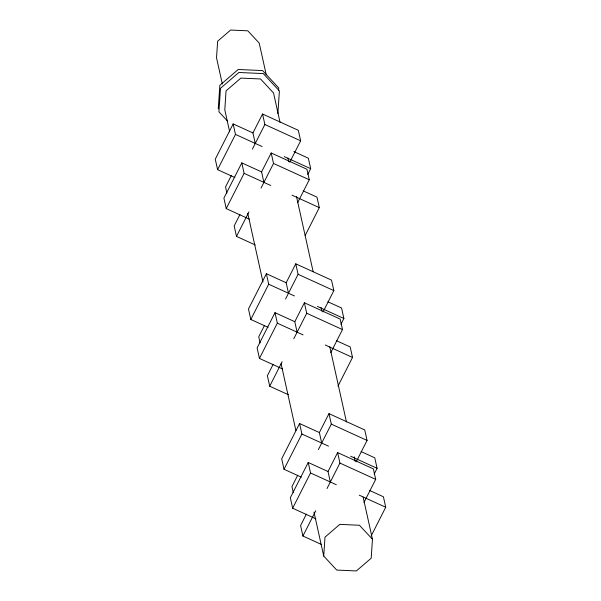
<?xml version="1.0" encoding="UTF-8"?>
<svg xmlns="http://www.w3.org/2000/svg" width="601" height="601" viewBox="0 0 601 601"><rect width="100%" height="100%" fill="white"/><g stroke="black" fill="none" stroke-linecap="round" stroke-linejoin="round"><path stroke-width="0.9" d="M218.253 108.804L219.838 85.319L238.206 69.483L262.607 70.58L278.736 87.964L278.556 90.668M277.88 113.544L279.405 90.954L263.268 73.577L238.867 72.481L220.499 88.317L218.914 111.801L227.606 121.162M323.729 556.06L325.006 537.136L339.805 524.372L359.466 525.259L372.47 539.262L371.193 558.194L356.385 570.95L336.725 570.071L323.729 556.06L313.977 512.075M255.275 143.429L252.946 132.941L233.158 123.919L215.271 159.175L217.592 169.655L234.908 177.55M217.592 169.655L235.479 134.406L233.158 123.919M231.332 175.537L225.533 186.964L226.893 193.079M252.946 132.941L262.554 114.017L298.314 130.319L300.643 140.807L289.787 162.187M263.907 182.373L261.585 171.886L241.79 162.863L223.903 198.12L226.224 208.607L249.423 219.185M252.36 149.168L264.876 124.505L262.554 114.017M226.224 208.607L244.119 173.351L241.79 162.863M239.964 214.489L234.172 225.916L236.494 236.403L255.23 244.945M261.585 171.886L271.186 152.97L306.953 169.272L309.275 179.759L297.593 202.777M236.494 236.403L248.934 211.89M260.999 188.113L273.508 163.457L271.186 152.97M307.765 174.418L310.672 168.678L308.351 158.191L293.836 151.58M288.488 293.235L286.159 282.748L266.371 273.725L248.476 308.982L250.805 319.469L268.121 327.365M250.805 319.469L268.692 284.213L266.371 273.725M305.165 235.509L319.311 207.63L316.982 197.143L303.325 190.915M264.545 325.351L258.746 336.77L260.098 342.893M286.159 282.748L295.76 263.824L331.527 280.134L333.848 290.614L323 312.002M297.119 332.188L294.798 321.7L275.003 312.678L257.115 347.934L259.437 358.421L282.635 368.991M285.573 298.975L298.088 274.311L295.76 263.824M259.437 358.421L277.331 323.165L275.003 312.678M273.177 364.296L267.377 375.723L269.706 386.21L288.442 394.752M294.798 321.7L304.399 302.776L340.158 319.078L342.487 329.566L330.805 352.592M269.706 386.21L282.139 361.704M293.791 338.746L306.72 313.264L304.399 302.776M340.97 324.232L343.885 318.492L341.563 308.005L327.898 301.777M321.7 443.042L319.371 432.555L299.583 423.532L281.689 458.788L284.018 469.276L301.334 477.171M284.018 469.276L301.905 434.02L299.583 423.532M337.957 386.135L352.524 357.437L350.195 346.95L336.537 340.729M297.758 475.158L291.958 486.585L293.311 492.7M319.371 432.555L328.972 413.638L364.739 429.94L367.061 440.428L356.213 461.808M330.332 481.994L328.011 471.507L308.215 462.485L290.328 497.741L292.649 508.228L315.848 518.806M318.372 449.601L331.301 424.126L328.972 413.638M292.649 508.228L310.544 472.972L308.215 462.485M306.39 514.11L300.59 525.537L302.919 536.024L321.648 544.559M328.011 471.507L337.612 452.583L373.371 468.893L375.7 479.38L364.018 502.398M302.919 536.024L315.773 510.692M327.004 488.553L339.933 463.07L337.612 452.583M374.183 474.039L377.097 468.299L374.776 457.812L361.111 451.584M371.17 535.949L385.729 507.252L383.408 496.764L369.75 490.536M264.876 124.505L300.643 140.807M235.479 134.406L262.089 146.531M284.228 156.621L310.672 168.678M273.508 163.457L309.275 179.759M244.119 173.351L270.72 185.484M292.011 195.182L319.311 207.63M298.088 274.311L333.848 290.614M268.692 284.213L294.445 295.955M317.441 306.435L343.885 318.492M306.72 313.264L342.487 329.566M277.331 323.165L303.084 334.9M325.224 344.997L352.524 357.437M331.301 424.126L367.061 440.428M301.905 434.02L328.507 446.152M350.646 456.242L377.097 468.299M339.933 463.07L375.7 479.38M310.544 472.972L336.297 484.714M359.285 495.194L385.729 507.252M280.028 122.303L273.53 92.982L260.526 78.971L240.866 78.092L226.066 90.849L224.789 109.78L229.665 131.769M287.954 158.048L288.765 161.714M296.488 196.535L313.144 271.675M321.069 307.419L321.881 311.085M329.806 346.822L346.461 421.962M354.184 456.79L355.199 461.373M363.124 497.11L372.47 539.262M266.228 74.749L259.211 43.092L247.822 30.824L230.604 30.05L217.645 41.221L216.525 57.801L222.34 84.027M247.747 213.332L262.983 282.057M281.065 363.62L295.895 430.519"/></g></svg>
